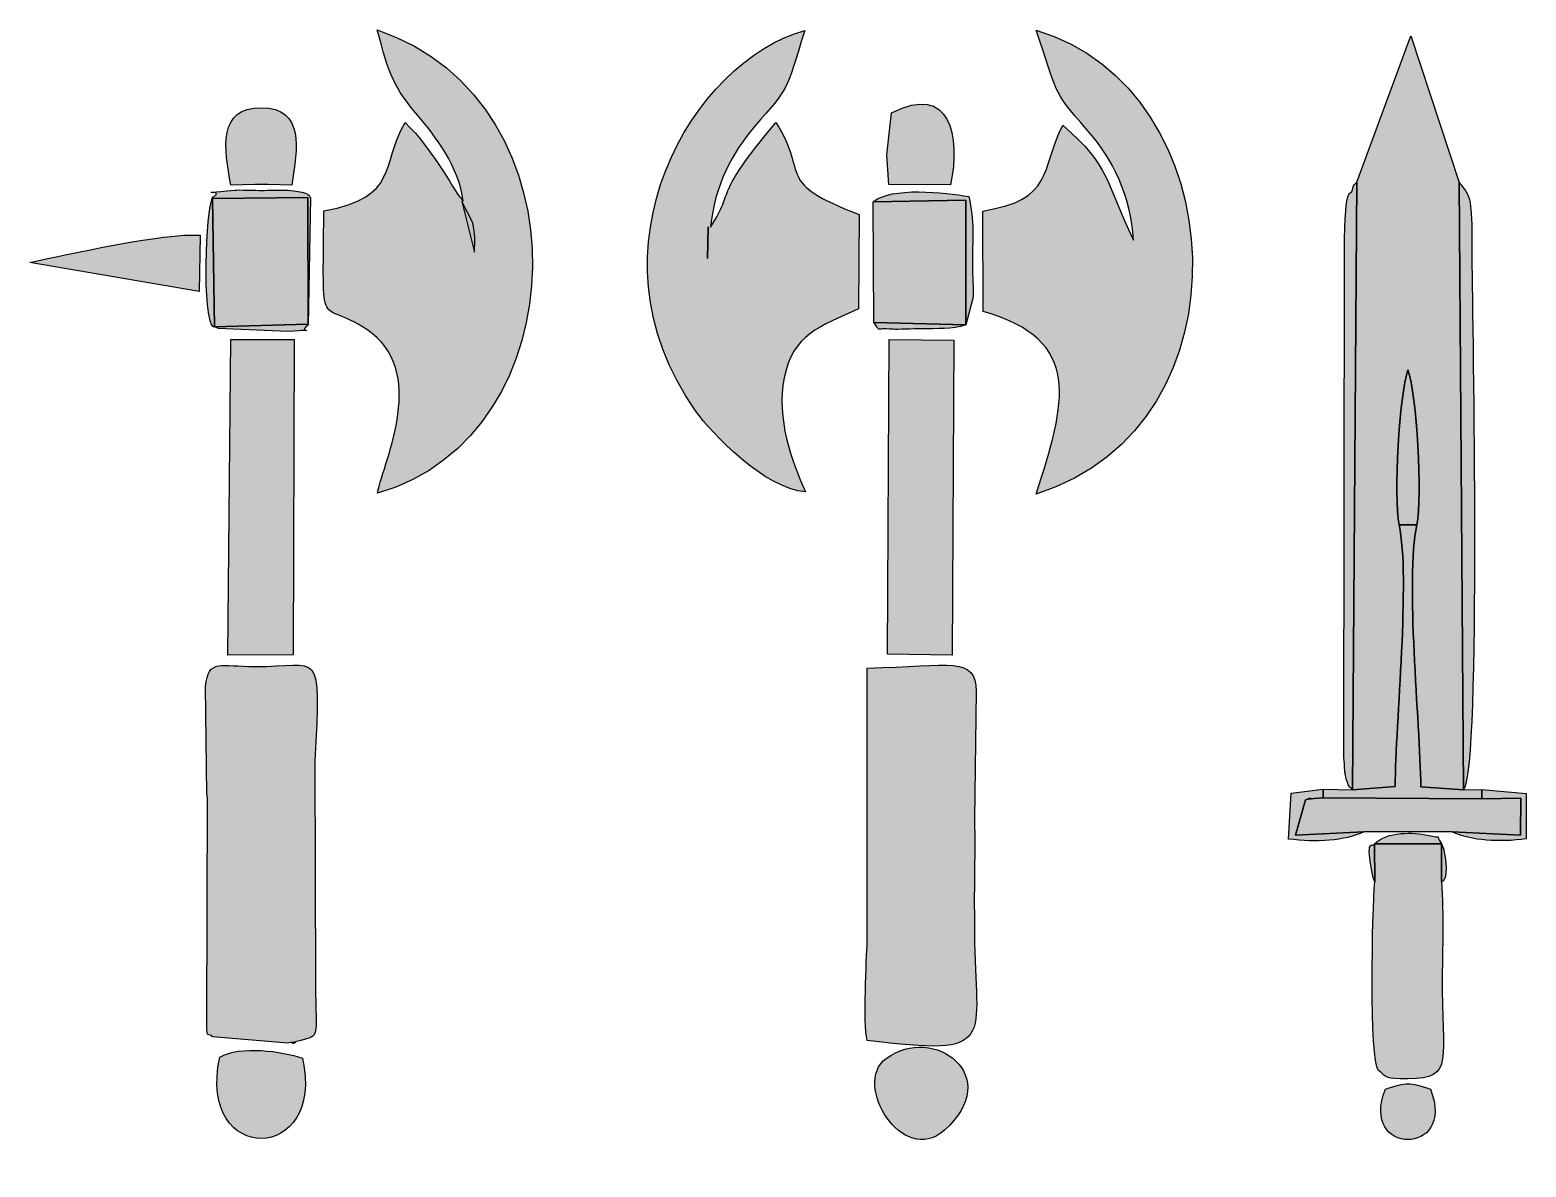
# Model space of a CAD drawing. Header units: centimetres. Extents: x -7.3 to 6.4, y -3.2 to 8.
# Drawn here: x -7.28 to 0.05, y 2.39 to 7.97 of the extents above; entities that cross this region are included whole.
import ezdxf

# ---------------------------------------------------------------- set-up
doc = ezdxf.new("R2010")
doc.units = ezdxf.units.CM
doc.header["$MEASUREMENT"] = 0
doc.layers.add('Capa 1', color=7, linetype='Continuous')

msp = doc.modelspace()

# ---------------------------------------------------------------- hatches: boundary and pattern name
at = {"layer": 'Capa 1', "true_color": 0x030303}
h = msp.add_hatch(color=18, dxfattribs=at)
edge = h.paths.add_edge_path()
edge.add_spline(control_points=[(-5.15766, 7.12783), (-5.16272, 7.1336), (-5.16988, 7.1508), (-5.17188, 7.14594), (-5.17577, 7.13639), (-5.30643, 7.38689), (-5.44169, 7.51332), (-5.56518, 7.30149), (-5.46726, 7.14967), (-5.84016, 7.08023), (-5.8442, 6.44375), (-5.86856, 6.65758), (-5.62972, 6.49856), (-5.32733, 6.29717), (-5.54187, 5.86393), (-5.57763, 5.69551), (-4.58916, 5.97301), (-4.5391, 7.61852), (-5.5779, 7.96811), (-5.52279, 7.75156), (-5.49401, 7.68148), (-5.37945, 7.54833), (-5.30247, 7.45889), (-5.1732, 7.29263), (-5.15766, 7.12783)], knot_values=[0, 0, 0, 0, 0.125, 0.125, 0.125, 0.25, 0.25, 0.25, 0.375, 0.375, 0.375, 0.5, 0.5, 0.5, 0.625, 0.625, 0.625, 0.75, 0.75, 0.75, 0.875, 0.875, 0.875, 1, 1, 1, 1], degree=3, periodic=1)
h = msp.add_hatch(color=18, dxfattribs=at)
edge = h.paths.add_edge_path()
edge.add_spline(control_points=[(-3.47881, 5.70245), (-3.54731, 5.85186), (-3.62312, 6.06199), (-3.58314, 6.26187), (-3.54071, 6.47412), (-3.41076, 6.51293), (-3.21919, 6.5998), (-3.21919, 6.5998), (-3.21579, 7.06212), (-3.21579, 7.06212), (-3.63633, 7.225), (-3.45787, 7.24925), (-3.62388, 7.51472), (-3.94031, 7.13432), (-3.81696, 7.20025), (-3.94404, 7.00091), (-3.92578, 7.20267), (-3.83556, 7.37082), (-3.72889, 7.49371), (-3.55689, 7.69189), (-3.57967, 7.65409), (-3.48266, 7.96547), (-4.02446, 7.81817), (-4.58256, 6.8954), (-4.01737, 6.09907), (-3.93955, 5.98946), (-3.6771, 5.71509), (-3.47881, 5.70245)], knot_values=[0, 0, 0, 0, 0.1111111, 0.1111111, 0.1111111, 0.2222222, 0.2222222, 0.2222222, 0.3333333, 0.3333333, 0.3333333, 0.4444444, 0.4444444, 0.4444444, 0.5555556, 0.5555556, 0.5555556, 0.6666667, 0.6666667, 0.6666667, 0.7777778, 0.7777778, 0.7777778, 0.8888889, 0.8888889, 0.8888889, 1, 1, 1, 1], degree=3, periodic=1)
h = msp.add_hatch(color=18, dxfattribs=at)
edge = h.paths.add_edge_path()
edge.add_spline(control_points=[(-1.8703, 6.93735), (-2.01186, 7.22756), (-1.98093, 7.29383), (-2.21796, 7.50122), (-2.32844, 7.2801), (-2.25874, 7.13636), (-2.61002, 7.0797), (-2.61002, 7.0797), (-2.60836, 6.58678), (-2.60836, 6.58678), (-2.11453, 6.44715), (-2.20276, 6.14343), (-2.34858, 5.69083), (-1.27332, 6.02714), (-1.38044, 7.68838), (-2.34821, 7.96611), (-2.23908, 7.65866), (-2.28235, 7.68548), (-2.09745, 7.4767), (-1.97278, 7.33593), (-1.88305, 7.15159), (-1.8703, 6.93735)], knot_values=[0, 0, 0, 0, 0.1428571, 0.1428571, 0.1428571, 0.2857143, 0.2857143, 0.2857143, 0.4285714, 0.4285714, 0.4285714, 0.5714286, 0.5714286, 0.5714286, 0.7142857, 0.7142857, 0.7142857, 0.8571429, 0.8571429, 0.8571429, 1, 1, 1, 1], degree=3, periodic=1)
h = msp.add_hatch(color=18, dxfattribs=at)
edge = h.paths.add_edge_path()
edge.add_spline(control_points=[(-0.77685, 7.22058), (-0.77685, 7.22058), (-0.79752, 4.24063), (-0.79752, 4.24063), (-0.79752, 4.24063), (-0.58874, 4.25727), (-0.58874, 4.25727), (-0.58543, 4.56906), (-0.51357, 5.2818), (-0.56872, 5.53984), (-0.59719, 5.67861), (-0.56755, 6.18092), (-0.52534, 6.30049), (-0.48313, 6.18092), (-0.45352, 5.67861), (-0.482, 5.53984), (-0.53963, 5.27011), (-0.4665, 4.5763), (-0.46235, 4.25501), (-0.46235, 4.25501), (-0.25297, 4.24048), (-0.25297, 4.24048), (-0.25297, 4.24048), (-0.27398, 7.21956), (-0.27398, 7.21956), (-0.27398, 7.21956), (-0.51138, 7.9388), (-0.51138, 7.9388), (-0.51138, 7.9388), (-0.77685, 7.22058), (-0.77685, 7.22058)], knot_values=[0, 0, 0, 0, 0.1, 0.1, 0.1, 0.2, 0.2, 0.2, 0.3, 0.3, 0.3, 0.4, 0.4, 0.4, 0.5, 0.5, 0.5, 0.6, 0.6, 0.6, 0.7, 0.7, 0.7, 0.8, 0.8, 0.8, 0.9, 0.9, 0.9, 1, 1, 1, 1], degree=3, periodic=1)
h = msp.add_hatch(color=18, dxfattribs=at)
edge = h.paths.add_edge_path()
edge.add_spline(control_points=[(-3.05684, 7.56078), (-3.05684, 7.56078), (-3.08087, 7.35607), (-3.08087, 7.35607), (-3.08087, 7.35607), (-3.06985, 7.21021), (-3.06985, 7.21021), (-3.06985, 7.21021), (-2.7678, 7.20851), (-2.7678, 7.20851), (-2.71767, 7.44596), (-2.76889, 7.71162), (-3.05684, 7.56078)], knot_values=[0, 0, 0, 0, 0.25, 0.25, 0.25, 0.5, 0.5, 0.5, 0.75, 0.75, 0.75, 1, 1, 1, 1], degree=3, periodic=1)
h = msp.add_hatch(color=18, dxfattribs=at)
edge = h.paths.add_edge_path()
edge.add_spline(control_points=[(-6.29626, 7.20633), (-6.29626, 7.20633), (-6.17797, 7.20964), (-6.17797, 7.20964), (-6.17797, 7.20964), (-6.11412, 7.20908), (-6.11412, 7.20908), (-6.11412, 7.20908), (-5.99745, 7.20719), (-5.99745, 7.20719), (-5.96769, 7.38681), (-5.93453, 7.58522), (-6.14606, 7.58658), (-6.36016, 7.58801), (-6.3298, 7.3864), (-6.29626, 7.20633)], knot_values=[0, 0, 0, 0, 0.2, 0.2, 0.2, 0.4, 0.4, 0.4, 0.6, 0.6, 0.6, 0.8, 0.8, 0.8, 1, 1, 1, 1], degree=3, periodic=1)
at = {"layer": 'Capa 1', "true_color": 0xaeaeae}
h = msp.add_hatch(color=253, dxfattribs=at)
edge = h.paths.add_edge_path()
edge.add_spline(control_points=[(-6.38585, 7.1479), (-6.41746, 7.0803), (-6.4382, 6.55997), (-6.38215, 6.51134), (-6.37442, 6.5084), (-6.36325, 6.51172), (-6.35888, 6.50274), (-6.35888, 6.50274), (-6.01616, 6.48818), (-6.01616, 6.48818), (-5.8431, 6.50305), (-5.98131, 6.4797), (-5.91647, 6.51953), (-5.91647, 6.51953), (-5.90605, 7.14616), (-5.90605, 7.14616), (-5.91677, 7.15216), (-5.89361, 7.16932), (-6.01522, 7.18173), (-6.04041, 7.1843), (-6.1154, 7.18094), (-6.14603, 7.18098), (-6.17371, 7.18102), (-6.25575, 7.18441), (-6.27695, 7.18211), (-6.50685, 7.15706), (-6.30939, 7.1898), (-6.38585, 7.1479)], knot_values=[0, 0, 0, 0, 0.1111111, 0.1111111, 0.1111111, 0.2222222, 0.2222222, 0.2222222, 0.3333333, 0.3333333, 0.3333333, 0.4444444, 0.4444444, 0.4444444, 0.5555556, 0.5555556, 0.5555556, 0.6666667, 0.6666667, 0.6666667, 0.7777778, 0.7777778, 0.7777778, 0.8888889, 0.8888889, 0.8888889, 1, 1, 1, 1], degree=3, periodic=1)
at = {"layer": 'Capa 1', "true_color": 0x848484}
h = msp.add_hatch(color=252, dxfattribs=at)
edge = h.paths.add_edge_path()
edge.add_spline(control_points=[(-2.69285, 6.52085), (-2.69285, 6.52085), (-3.14469, 6.53322), (-3.14469, 6.53322), (-3.09958, 6.47894), (-3.15242, 6.50919), (-3.04937, 6.49943), (-3.03319, 6.49792), (-2.94349, 6.50158), (-2.92064, 6.50199), (-2.82513, 6.50369), (-2.76312, 6.49818), (-2.69285, 6.52085), (-2.69285, 6.52085), (-2.65785, 6.65015), (-2.65785, 6.65015), (-2.6557, 6.69579), (-2.66045, 6.76388), (-2.66064, 6.81276), (-2.66109, 6.93697), (-2.64879, 7.03184), (-2.67874, 7.15114), (-2.79496, 7.17079), (-3.05967, 7.19999), (-3.14782, 7.12447), (-3.14782, 7.12447), (-2.69323, 7.13258), (-2.69323, 7.13258), (-2.69323, 7.13258), (-2.69285, 6.52085), (-2.69285, 6.52085)], knot_values=[0, 0, 0, 0, 0.1, 0.1, 0.1, 0.2, 0.2, 0.2, 0.3, 0.3, 0.3, 0.4, 0.4, 0.4, 0.5, 0.5, 0.5, 0.6, 0.6, 0.6, 0.7, 0.7, 0.7, 0.8, 0.8, 0.8, 0.9, 0.9, 0.9, 1, 1, 1, 1], degree=3, periodic=1)
at = {"layer": 'Capa 1', "true_color": 0xe0e0e0}
h = msp.add_hatch(color=254, dxfattribs=at)
edge = h.paths.add_edge_path()
edge.add_spline(control_points=[(-0.79752, 4.24063), (-0.79752, 4.24063), (-0.94067, 4.2435), (-0.94067, 4.2435), (-0.94067, 4.2435), (-0.94067, 4.20148), (-0.94067, 4.20148), (-0.94067, 4.20148), (-0.16353, 4.19692), (-0.16353, 4.19692), (-0.16353, 4.19692), (-0.16353, 4.24184), (-0.16353, 4.24184), (-0.16353, 4.24184), (-0.25297, 4.24048), (-0.25297, 4.24048), (-0.16599, 4.37099), (-0.2097, 6.53564), (-0.21246, 6.84467), (-0.21295, 6.89887), (-0.21031, 6.98763), (-0.2137, 7.03749), (-0.22053, 7.13775), (-0.21917, 7.15224), (-0.27398, 7.21956), (-0.27398, 7.21956), (-0.25297, 4.24048), (-0.25297, 4.24048), (-0.25297, 4.24048), (-0.46235, 4.25501), (-0.46235, 4.25501), (-0.4665, 4.5763), (-0.53963, 5.27011), (-0.482, 5.53984), (-0.482, 5.53984), (-0.56872, 5.53984), (-0.56872, 5.53984), (-0.51357, 5.2818), (-0.58543, 4.56906), (-0.58874, 4.25727), (-0.58874, 4.25727), (-0.79752, 4.24063), (-0.79752, 4.24063), (-0.79752, 4.24063), (-0.77685, 7.22058), (-0.77685, 7.22058), (-0.78485, 7.21259), (-0.79296, 7.21021), (-0.79564, 7.19237), (-0.80495, 7.12968), (-0.83452, 7.25853), (-0.83694, 6.87658), (-0.83694, 6.87658), (-0.84015, 4.41569), (-0.84015, 4.41569), (-0.83996, 4.40675), (-0.83502, 4.32513), (-0.83388, 4.32015), (-0.81585, 4.24022), (-0.81235, 4.26285), (-0.79752, 4.24063)], knot_values=[0, 0, 0, 0, 0.05, 0.05, 0.05, 0.1, 0.1, 0.1, 0.15, 0.15, 0.15, 0.2, 0.2, 0.2, 0.25, 0.25, 0.25, 0.3, 0.3, 0.3, 0.35, 0.35, 0.35, 0.4, 0.4, 0.4, 0.45, 0.45, 0.45, 0.5, 0.5, 0.5, 0.55, 0.55, 0.55, 0.6, 0.6, 0.6, 0.65, 0.65, 0.65, 0.7, 0.7, 0.7, 0.75, 0.75, 0.75, 0.8, 0.8, 0.8, 0.85, 0.85, 0.85, 0.9, 0.9, 0.9, 0.95, 0.95, 0.95, 1, 1, 1, 1], degree=3, periodic=1)
at = {"layer": 'Capa 1', "true_color": 0x030303}
h = msp.add_hatch(color=18, dxfattribs=at)
edge = h.paths.add_edge_path()
edge.add_spline(control_points=[(-6.37536, 6.51134), (-6.37536, 6.51134), (-5.9165, 6.52474), (-5.9165, 6.52474), (-5.9165, 6.52474), (-5.91899, 7.14624), (-5.91899, 7.14624), (-5.91899, 7.14624), (-6.38585, 7.14088), (-6.38585, 7.14088), (-6.38585, 7.14088), (-6.37536, 6.51134), (-6.37536, 6.51134)], knot_values=[0, 0, 0, 0, 0.25, 0.25, 0.25, 0.5, 0.5, 0.5, 0.75, 0.75, 0.75, 1, 1, 1, 1], degree=3, periodic=1)
at = {"layer": 'Capa 1', "true_color": 0xaeaeae}
h = msp.add_hatch(color=253, dxfattribs=at)
edge = h.paths.add_edge_path()
edge.add_spline(control_points=[(-6.38585, 7.14088), (-6.38585, 7.14088), (-5.91899, 7.14624), (-5.91899, 7.14624), (-5.91899, 7.14624), (-5.9165, 6.52474), (-5.9165, 6.52474), (-5.9165, 6.52474), (-6.37536, 6.51134), (-6.37536, 6.51134), (-6.37536, 6.51134), (-6.38585, 7.14088), (-6.38585, 7.14088)], knot_values=[0, 0, 0, 0, 0.25, 0.25, 0.25, 0.5, 0.5, 0.5, 0.75, 0.75, 0.75, 1, 1, 1, 1], degree=3, periodic=1)
at = {"layer": 'Capa 1', "true_color": 0x030303}
h = msp.add_hatch(color=18, dxfattribs=at)
edge = h.paths.add_edge_path()
edge.add_spline(control_points=[(-5.16355, 7.1264), (-5.16355, 7.1264), (-5.11017, 7.02252), (-5.11017, 7.02252), (-5.09595, 6.95655), (-5.10071, 6.94402), (-5.1015, 6.87813), (-5.1015, 6.87813), (-5.16355, 7.1264), (-5.16355, 7.1264)], knot_values=[0, 0, 0, 0, 0.3333333, 0.3333333, 0.3333333, 0.6666667, 0.6666667, 0.6666667, 1, 1, 1, 1], degree=3, periodic=1)
h = msp.add_hatch(color=18, dxfattribs=at)
edge = h.paths.add_edge_path()
edge.add_spline(control_points=[(-3.14469, 6.53322), (-3.14469, 6.53322), (-2.69285, 6.52085), (-2.69285, 6.52085), (-2.69285, 6.52085), (-2.69323, 7.13258), (-2.69323, 7.13258), (-2.69323, 7.13258), (-3.14782, 7.12447), (-3.14782, 7.12447), (-3.14782, 7.12447), (-3.14469, 6.53322), (-3.14469, 6.53322)], knot_values=[0, 0, 0, 0, 0.25, 0.25, 0.25, 0.5, 0.5, 0.5, 0.75, 0.75, 0.75, 1, 1, 1, 1], degree=3, periodic=1)
h = msp.add_hatch(color=18, dxfattribs=at)
edge = h.paths.add_edge_path()
edge.add_spline(control_points=[(-7.28097, 6.82789), (-7.28097, 6.82789), (-6.45091, 6.68485), (-6.45091, 6.68485), (-6.45091, 6.68485), (-6.4462, 6.96058), (-6.4462, 6.96058), (-6.61812, 6.97499), (-7.10357, 6.86534), (-7.28097, 6.82789)], knot_values=[0, 0, 0, 0, 0.3333333, 0.3333333, 0.3333333, 0.6666667, 0.6666667, 0.6666667, 1, 1, 1, 1], degree=3, periodic=1)
h = msp.add_hatch(color=18, dxfattribs=at)
edge = h.paths.add_edge_path()
edge.add_spline(control_points=[(-3.95634, 7.00185), (-3.95634, 7.00185), (-3.95984, 6.84607), (-3.95984, 6.84607), (-3.95984, 6.84607), (-3.95634, 7.00185), (-3.95634, 7.00185)], knot_values=[0, 0, 0, 0, 0.5, 0.5, 0.5, 1, 1, 1, 1], degree=3, periodic=1)
h = msp.add_hatch(color=18, dxfattribs=at)
edge = h.paths.add_edge_path()
edge.add_spline(control_points=[(-6.31067, 4.90125), (-6.31067, 4.90125), (-5.99089, 4.90295), (-5.99089, 4.90295), (-5.99089, 4.90295), (-5.98561, 6.44998), (-5.98561, 6.44998), (-5.98561, 6.44998), (-6.29664, 6.4496), (-6.29664, 6.4496), (-6.29664, 6.4496), (-6.31067, 4.90125), (-6.31067, 4.90125)], knot_values=[0, 0, 0, 0, 0.25, 0.25, 0.25, 0.5, 0.5, 0.5, 0.75, 0.75, 0.75, 1, 1, 1, 1], degree=3, periodic=1)
h = msp.add_hatch(color=18, dxfattribs=at)
edge = h.paths.add_edge_path()
edge.add_spline(control_points=[(-3.07634, 4.90544), (-3.07634, 4.90544), (-2.7592, 4.90193), (-2.7592, 4.90193), (-2.7592, 4.90193), (-2.75241, 6.44696), (-2.75241, 6.44696), (-2.75241, 6.44696), (-3.0685, 6.44926), (-3.0685, 6.44926), (-3.0685, 6.44926), (-3.07634, 4.90544), (-3.07634, 4.90544)], knot_values=[0, 0, 0, 0, 0.25, 0.25, 0.25, 0.5, 0.5, 0.5, 0.75, 0.75, 0.75, 1, 1, 1, 1], degree=3, periodic=1)
at = {"layer": 'Capa 1', "true_color": 0x4d4d4d}
h = msp.add_hatch(color=251, dxfattribs=at)
edge = h.paths.add_edge_path()
edge.add_spline(control_points=[(-0.56872, 5.53984), (-0.56872, 5.53984), (-0.482, 5.53984), (-0.482, 5.53984), (-0.45352, 5.67861), (-0.48313, 6.18092), (-0.52534, 6.30049), (-0.56755, 6.18092), (-0.59719, 5.67861), (-0.56872, 5.53984)], knot_values=[0, 0, 0, 0, 0.3333333, 0.3333333, 0.3333333, 0.6666667, 0.6666667, 0.6666667, 1, 1, 1, 1], degree=3, periodic=1)
at = {"layer": 'Capa 1', "true_color": 0x030303}
h = msp.add_hatch(color=18, dxfattribs=at)
edge = h.paths.add_edge_path()
edge.add_spline(control_points=[(-6.41021, 3.04153), (-6.40256, 3.03659), (-6.39037, 3.04018), (-6.38562, 3.0295), (-6.38562, 3.0295), (-6.01703, 2.99861), (-6.01703, 2.99861), (-5.9185, 3.01177), (-6.05395, 2.98367), (-5.95875, 3.00981), (-5.85449, 3.0384), (-5.88082, 3.01415), (-5.8812, 3.28656), (-5.8812, 3.28656), (-5.8841, 4.3808), (-5.8841, 4.3808), (-5.85366, 4.95149), (-5.85736, 4.84509), (-6.17797, 4.84509), (-6.34639, 4.84509), (-6.40599, 4.88707), (-6.42047, 4.7477), (-6.42047, 4.7477), (-6.41308, 4.21993), (-6.41308, 4.21993), (-6.41285, 4.21585), (-6.41127, 4.20635), (-6.41108, 4.20239), (-6.41108, 4.20239), (-6.41451, 3.10173), (-6.41451, 3.10173), (-6.41368, 3.07084), (-6.41448, 3.0547), (-6.41021, 3.04153)], knot_values=[0, 0, 0, 0, 0.0909091, 0.0909091, 0.0909091, 0.1818182, 0.1818182, 0.1818182, 0.2727273, 0.2727273, 0.2727273, 0.3636364, 0.3636364, 0.3636364, 0.4545455, 0.4545455, 0.4545455, 0.5454545, 0.5454545, 0.5454545, 0.6363636, 0.6363636, 0.6363636, 0.7272727, 0.7272727, 0.7272727, 0.8181818, 0.8181818, 0.8181818, 0.9090909, 0.9090909, 0.9090909, 1, 1, 1, 1], degree=3, periodic=1)
h = msp.add_hatch(color=18, dxfattribs=at)
edge = h.paths.add_edge_path()
edge.add_spline(control_points=[(-3.17717, 3.01189), (-2.52353, 2.92969), (-2.64879, 3.00604), (-2.65034, 3.54079), (-2.65038, 3.56044), (-2.65038, 3.59156), (-2.65053, 3.61151), (-2.6506, 3.62113), (-2.65124, 3.64893), (-2.65128, 3.65847), (-2.65128, 3.65847), (-2.64894, 3.98052), (-2.64894, 3.98052), (-2.64947, 4.03804), (-2.64936, 4.03525), (-2.65053, 4.09598), (-2.65053, 4.09598), (-2.64215, 4.72363), (-2.64215, 4.72363), (-2.6454, 4.89869), (-2.76218, 4.84829), (-3.17641, 4.83777), (-3.17641, 4.83777), (-3.17664, 3.49998), (-3.17664, 3.49998), (-3.17973, 3.40255), (-3.19701, 3.09883), (-3.17717, 3.01189)], knot_values=[0, 0, 0, 0, 0.1111111, 0.1111111, 0.1111111, 0.2222222, 0.2222222, 0.2222222, 0.3333333, 0.3333333, 0.3333333, 0.4444444, 0.4444444, 0.4444444, 0.5555556, 0.5555556, 0.5555556, 0.6666667, 0.6666667, 0.6666667, 0.7777778, 0.7777778, 0.7777778, 0.8888889, 0.8888889, 0.8888889, 1, 1, 1, 1], degree=3, periodic=1)
at = {"layer": 'Capa 1', "true_color": 0x848484}
h = msp.add_hatch(color=252, dxfattribs=at)
edge = h.paths.add_edge_path()
edge.add_spline(control_points=[(-0.74192, 4.03412), (-0.74192, 4.03412), (-1.07683, 4.01752), (-1.07683, 4.01752), (-1.07683, 4.01752), (-1.02731, 4.1919), (-1.02731, 4.1919), (-0.95134, 4.20718), (-1.09641, 4.18756), (-0.94067, 4.20148), (-0.94067, 4.20148), (-0.94067, 4.2435), (-0.94067, 4.2435), (-0.94067, 4.2435), (-1.09864, 4.22389), (-1.09864, 4.22389), (-1.09864, 4.22389), (-1.11037, 3.99915), (-1.11037, 3.99915), (-0.97797, 3.98218), (-0.83449, 3.98935), (-0.74192, 4.03412)], knot_values=[0, 0, 0, 0, 0.1428571, 0.1428571, 0.1428571, 0.2857143, 0.2857143, 0.2857143, 0.4285714, 0.4285714, 0.4285714, 0.5714286, 0.5714286, 0.5714286, 0.7142857, 0.7142857, 0.7142857, 0.8571429, 0.8571429, 0.8571429, 1, 1, 1, 1], degree=3, periodic=1)
at = {"layer": 'Capa 1', "true_color": 0x030303}
h = msp.add_hatch(color=18, dxfattribs=at)
edge = h.paths.add_edge_path()
edge.add_spline(control_points=[(-0.74192, 4.03412), (-0.74192, 4.03412), (-0.30879, 4.03412), (-0.30879, 4.03412), (-0.30879, 4.03412), (0.02631, 4.01786), (0.02631, 4.01786), (0.02631, 4.01786), (0.02857, 4.19967), (0.02857, 4.19967), (0.02857, 4.19967), (-0.16353, 4.19692), (-0.16353, 4.19692), (-0.16353, 4.19692), (-0.94067, 4.20148), (-0.94067, 4.20148), (-1.09641, 4.18756), (-0.95134, 4.20718), (-1.02731, 4.1919), (-1.02731, 4.1919), (-1.07683, 4.01752), (-1.07683, 4.01752), (-1.07683, 4.01752), (-0.74192, 4.03412), (-0.74192, 4.03412)], knot_values=[0, 0, 0, 0, 0.125, 0.125, 0.125, 0.25, 0.25, 0.25, 0.375, 0.375, 0.375, 0.5, 0.5, 0.5, 0.625, 0.625, 0.625, 0.75, 0.75, 0.75, 0.875, 0.875, 0.875, 1, 1, 1, 1], degree=3, periodic=1)
at = {"layer": 'Capa 1', "true_color": 0x848484}
h = msp.add_hatch(color=252, dxfattribs=at)
edge = h.paths.add_edge_path()
edge.add_spline(control_points=[(-0.30879, 4.03412), (-0.21725, 3.98984), (-0.07255, 3.98271), (0.05313, 3.99983), (0.05313, 3.99983), (0.0535, 4.22226), (0.0535, 4.22226), (0.0535, 4.22226), (-0.16353, 4.24184), (-0.16353, 4.24184), (-0.16353, 4.24184), (-0.16353, 4.19692), (-0.16353, 4.19692), (-0.16353, 4.19692), (0.02857, 4.19967), (0.02857, 4.19967), (0.02857, 4.19967), (0.02631, 4.01786), (0.02631, 4.01786), (0.02631, 4.01786), (-0.30879, 4.03412), (-0.30879, 4.03412)], knot_values=[0, 0, 0, 0, 0.1428571, 0.1428571, 0.1428571, 0.2857143, 0.2857143, 0.2857143, 0.4285714, 0.4285714, 0.4285714, 0.5714286, 0.5714286, 0.5714286, 0.7142857, 0.7142857, 0.7142857, 0.8571429, 0.8571429, 0.8571429, 1, 1, 1, 1], degree=3, periodic=1)
h = msp.add_hatch(color=252, dxfattribs=at)
edge = h.paths.add_edge_path()
edge.add_spline(control_points=[(-0.68832, 3.78959), (-0.68832, 3.78959), (-0.68972, 3.97509), (-0.68972, 3.97509), (-0.68972, 3.97509), (-0.36096, 3.97509), (-0.36096, 3.97509), (-0.36096, 3.97509), (-0.36175, 3.79038), (-0.36175, 3.79038), (-0.36156, 3.79098), (-0.31656, 3.78755), (-0.35175, 3.95302), (-0.35289, 3.9583), (-0.35805, 3.9677), (-0.36096, 3.97509), (-0.3977, 4.03095), (-0.34926, 3.99836), (-0.43021, 4.01767), (-0.4952, 4.03314), (-0.6282, 4.03842), (-0.68972, 3.97509), (-0.69711, 3.95638), (-0.73762, 4.0142), (-0.69817, 3.81776), (-0.69666, 3.81026), (-0.69153, 3.79901), (-0.68832, 3.78959)], knot_values=[0, 0, 0, 0, 0.1111111, 0.1111111, 0.1111111, 0.2222222, 0.2222222, 0.2222222, 0.3333333, 0.3333333, 0.3333333, 0.4444444, 0.4444444, 0.4444444, 0.5555556, 0.5555556, 0.5555556, 0.6666667, 0.6666667, 0.6666667, 0.7777778, 0.7777778, 0.7777778, 0.8888889, 0.8888889, 0.8888889, 1, 1, 1, 1], degree=3, periodic=1)
at = {"layer": 'Capa 1', "true_color": 0x030303}
h = msp.add_hatch(color=18, dxfattribs=at)
edge = h.paths.add_edge_path()
edge.add_spline(control_points=[(-0.68832, 3.78959), (-0.70028, 3.65229), (-0.71593, 2.90861), (-0.67105, 2.86606), (-0.62281, 2.82359), (-0.63978, 2.8234), (-0.52534, 2.82355), (-0.29235, 2.82385), (-0.36247, 2.91525), (-0.35752, 3.32831), (-0.35598, 3.45754), (-0.34994, 3.62543), (-0.36175, 3.79038), (-0.36175, 3.79038), (-0.36096, 3.97509), (-0.36096, 3.97509), (-0.36096, 3.97509), (-0.68972, 3.97509), (-0.68972, 3.97509), (-0.68972, 3.97509), (-0.68832, 3.78959), (-0.68832, 3.78959)], knot_values=[0, 0, 0, 0, 0.1428571, 0.1428571, 0.1428571, 0.2857143, 0.2857143, 0.2857143, 0.4285714, 0.4285714, 0.4285714, 0.5714286, 0.5714286, 0.5714286, 0.7142857, 0.7142857, 0.7142857, 0.8571429, 0.8571429, 0.8571429, 1, 1, 1, 1], degree=3, periodic=1)
h = msp.add_hatch(color=18, dxfattribs=at)
edge = h.paths.add_edge_path()
edge.add_spline(control_points=[(-3.08336, 2.92313), (-3.25287, 2.79802), (-3.00139, 2.39099), (-2.79986, 2.56925), (-2.49935, 2.83506), (-2.84991, 3.09543), (-3.08336, 2.92313)], knot_values=[0, 0, 0, 0, 0.5, 0.5, 0.5, 1, 1, 1, 1], degree=3, periodic=1)
h = msp.add_hatch(color=18, dxfattribs=at)
edge = h.paths.add_edge_path()
edge.add_spline(control_points=[(-6.35077, 2.92958), (-6.46536, 2.39012), (-5.82541, 2.4069), (-5.94547, 2.92502), (-6.04573, 2.95825), (-6.24889, 2.98801), (-6.35077, 2.92958)], knot_values=[0, 0, 0, 0, 0.5, 0.5, 0.5, 1, 1, 1, 1], degree=3, periodic=1)
h = msp.add_hatch(color=18, dxfattribs=at)
edge = h.paths.add_edge_path()
edge.add_spline(control_points=[(-0.63567, 2.77191), (-0.76912, 2.44613), (-0.28484, 2.439), (-0.41505, 2.77191), (-0.51957, 2.80775), (-0.53115, 2.80775), (-0.63567, 2.77191)], knot_values=[0, 0, 0, 0, 0.5, 0.5, 0.5, 1, 1, 1, 1], degree=3, periodic=1)

# ---------------------------------------------------------------- linework, layer by layer
at = {"layer": 'Capa 1'}
for points, knots in [([(-5.15766, 7.12783), (-5.16272, 7.1336), (-5.16988, 7.1508), (-5.17188, 7.14594), (-5.17577, 7.13639), (-5.30643, 7.38689), (-5.44169, 7.51332), (-5.56518, 7.30149), (-5.46726, 7.14967), (-5.84016, 7.08023), (-5.8442, 6.44375), (-5.86856, 6.65758), (-5.62972, 6.49856), (-5.32733, 6.29717), (-5.54187, 5.86393), (-5.57763, 5.69551), (-4.58916, 5.97301), (-4.5391, 7.61852), (-5.5779, 7.96811), (-5.52279, 7.75156), (-5.49401, 7.68148), (-5.37945, 7.54833), (-5.30247, 7.45889), (-5.1732, 7.29263), (-5.15766, 7.12783)], [0, 0, 0, 0, 0.125, 0.125, 0.125, 0.25, 0.25, 0.25, 0.375, 0.375, 0.375, 0.5, 0.5, 0.5, 0.625, 0.625, 0.625, 0.75, 0.75, 0.75, 0.875, 0.875, 0.875, 1, 1, 1, 1]), ([(-3.47881, 5.70245), (-3.54731, 5.85186), (-3.62312, 6.06199), (-3.58314, 6.26187), (-3.54071, 6.47412), (-3.41076, 6.51293), (-3.21919, 6.5998), (-3.21919, 6.5998), (-3.21579, 7.06212), (-3.21579, 7.06212), (-3.63633, 7.225), (-3.45787, 7.24925), (-3.62388, 7.51472), (-3.94031, 7.13432), (-3.81696, 7.20025), (-3.94404, 7.00091), (-3.92578, 7.20267), (-3.83556, 7.37082), (-3.72889, 7.49371), (-3.55689, 7.69189), (-3.57967, 7.65409), (-3.48266, 7.96547), (-4.02446, 7.81817), (-4.58256, 6.8954), (-4.01737, 6.09907), (-3.93955, 5.98946), (-3.6771, 5.71509), (-3.47881, 5.70245)], [0, 0, 0, 0, 0.1111111, 0.1111111, 0.1111111, 0.2222222, 0.2222222, 0.2222222, 0.3333333, 0.3333333, 0.3333333, 0.4444444, 0.4444444, 0.4444444, 0.5555556, 0.5555556, 0.5555556, 0.6666667, 0.6666667, 0.6666667, 0.7777778, 0.7777778, 0.7777778, 0.8888889, 0.8888889, 0.8888889, 1, 1, 1, 1]), ([(-1.8703, 6.93735), (-2.01186, 7.22756), (-1.98093, 7.29383), (-2.21796, 7.50122), (-2.32844, 7.2801), (-2.25874, 7.13636), (-2.61002, 7.0797), (-2.61002, 7.0797), (-2.60836, 6.58678), (-2.60836, 6.58678), (-2.11453, 6.44715), (-2.20276, 6.14343), (-2.34858, 5.69083), (-1.27332, 6.02714), (-1.38044, 7.68838), (-2.34821, 7.96611), (-2.23908, 7.65866), (-2.28235, 7.68548), (-2.09745, 7.4767), (-1.97278, 7.33593), (-1.88305, 7.15159), (-1.8703, 6.93735)], [0, 0, 0, 0, 0.1428571, 0.1428571, 0.1428571, 0.2857143, 0.2857143, 0.2857143, 0.4285714, 0.4285714, 0.4285714, 0.5714286, 0.5714286, 0.5714286, 0.7142857, 0.7142857, 0.7142857, 0.8571429, 0.8571429, 0.8571429, 1, 1, 1, 1]), ([(-0.77685, 7.22058), (-0.77685, 7.22058), (-0.79752, 4.24063), (-0.79752, 4.24063), (-0.79752, 4.24063), (-0.58874, 4.25727), (-0.58874, 4.25727), (-0.58543, 4.56906), (-0.51357, 5.2818), (-0.56872, 5.53984), (-0.59719, 5.67861), (-0.56755, 6.18092), (-0.52534, 6.30049), (-0.48313, 6.18092), (-0.45352, 5.67861), (-0.482, 5.53984), (-0.53963, 5.27011), (-0.4665, 4.5763), (-0.46235, 4.25501), (-0.46235, 4.25501), (-0.25297, 4.24048), (-0.25297, 4.24048), (-0.25297, 4.24048), (-0.27398, 7.21956), (-0.27398, 7.21956), (-0.27398, 7.21956), (-0.51138, 7.9388), (-0.51138, 7.9388), (-0.51138, 7.9388), (-0.77685, 7.22058), (-0.77685, 7.22058)], [0, 0, 0, 0, 0.1, 0.1, 0.1, 0.2, 0.2, 0.2, 0.3, 0.3, 0.3, 0.4, 0.4, 0.4, 0.5, 0.5, 0.5, 0.6, 0.6, 0.6, 0.7, 0.7, 0.7, 0.8, 0.8, 0.8, 0.9, 0.9, 0.9, 1, 1, 1, 1]), ([(-3.05684, 7.56078), (-3.05684, 7.56078), (-3.08087, 7.35607), (-3.08087, 7.35607), (-3.08087, 7.35607), (-3.06985, 7.21021), (-3.06985, 7.21021), (-3.06985, 7.21021), (-2.7678, 7.20851), (-2.7678, 7.20851), (-2.71767, 7.44596), (-2.76889, 7.71162), (-3.05684, 7.56078)], [0, 0, 0, 0, 0.25, 0.25, 0.25, 0.5, 0.5, 0.5, 0.75, 0.75, 0.75, 1, 1, 1, 1]), ([(-6.29626, 7.20633), (-6.29626, 7.20633), (-6.17797, 7.20964), (-6.17797, 7.20964), (-6.17797, 7.20964), (-6.11412, 7.20908), (-6.11412, 7.20908), (-6.11412, 7.20908), (-5.99745, 7.20719), (-5.99745, 7.20719), (-5.96769, 7.38681), (-5.93453, 7.58522), (-6.14606, 7.58658), (-6.36016, 7.58801), (-6.3298, 7.3864), (-6.29626, 7.20633)], [0, 0, 0, 0, 0.2, 0.2, 0.2, 0.4, 0.4, 0.4, 0.6, 0.6, 0.6, 0.8, 0.8, 0.8, 1, 1, 1, 1]), ([(-6.37536, 6.51134), (-6.37536, 6.51134), (-5.9165, 6.52474), (-5.9165, 6.52474), (-5.9165, 6.52474), (-5.91899, 7.14624), (-5.91899, 7.14624), (-5.91899, 7.14624), (-6.38585, 7.14088), (-6.38585, 7.14088), (-6.38585, 7.14088), (-6.37536, 6.51134), (-6.37536, 6.51134)], [0, 0, 0, 0, 0.25, 0.25, 0.25, 0.5, 0.5, 0.5, 0.75, 0.75, 0.75, 1, 1, 1, 1]), ([(-5.16355, 7.1264), (-5.16355, 7.1264), (-5.11017, 7.02252), (-5.11017, 7.02252), (-5.09595, 6.95655), (-5.10071, 6.94402), (-5.1015, 6.87813), (-5.1015, 6.87813), (-5.16355, 7.1264), (-5.16355, 7.1264)], [0, 0, 0, 0, 0.3333333, 0.3333333, 0.3333333, 0.6666667, 0.6666667, 0.6666667, 1, 1, 1, 1]), ([(-3.14469, 6.53322), (-3.14469, 6.53322), (-2.69285, 6.52085), (-2.69285, 6.52085), (-2.69285, 6.52085), (-2.69323, 7.13258), (-2.69323, 7.13258), (-2.69323, 7.13258), (-3.14782, 7.12447), (-3.14782, 7.12447), (-3.14782, 7.12447), (-3.14469, 6.53322), (-3.14469, 6.53322)], [0, 0, 0, 0, 0.25, 0.25, 0.25, 0.5, 0.5, 0.5, 0.75, 0.75, 0.75, 1, 1, 1, 1]), ([(-7.28097, 6.82789), (-7.28097, 6.82789), (-6.45091, 6.68485), (-6.45091, 6.68485), (-6.45091, 6.68485), (-6.4462, 6.96058), (-6.4462, 6.96058), (-6.61812, 6.97499), (-7.10357, 6.86534), (-7.28097, 6.82789)], [0, 0, 0, 0, 0.3333333, 0.3333333, 0.3333333, 0.6666667, 0.6666667, 0.6666667, 1, 1, 1, 1]), ([(-3.95634, 7.00185), (-3.95634, 7.00185), (-3.95984, 6.84607), (-3.95984, 6.84607), (-3.95984, 6.84607), (-3.95634, 7.00185), (-3.95634, 7.00185)], [0, 0, 0, 0, 0.5, 0.5, 0.5, 1, 1, 1, 1]), ([(-6.31067, 4.90125), (-6.31067, 4.90125), (-5.99089, 4.90295), (-5.99089, 4.90295), (-5.99089, 4.90295), (-5.98561, 6.44998), (-5.98561, 6.44998), (-5.98561, 6.44998), (-6.29664, 6.4496), (-6.29664, 6.4496), (-6.29664, 6.4496), (-6.31067, 4.90125), (-6.31067, 4.90125)], [0, 0, 0, 0, 0.25, 0.25, 0.25, 0.5, 0.5, 0.5, 0.75, 0.75, 0.75, 1, 1, 1, 1]), ([(-3.07634, 4.90544), (-3.07634, 4.90544), (-2.7592, 4.90193), (-2.7592, 4.90193), (-2.7592, 4.90193), (-2.75241, 6.44696), (-2.75241, 6.44696), (-2.75241, 6.44696), (-3.0685, 6.44926), (-3.0685, 6.44926), (-3.0685, 6.44926), (-3.07634, 4.90544), (-3.07634, 4.90544)], [0, 0, 0, 0, 0.25, 0.25, 0.25, 0.5, 0.5, 0.5, 0.75, 0.75, 0.75, 1, 1, 1, 1]), ([(-6.41021, 3.04153), (-6.40256, 3.03659), (-6.39037, 3.04018), (-6.38562, 3.0295), (-6.38562, 3.0295), (-6.01703, 2.99861), (-6.01703, 2.99861), (-5.9185, 3.01177), (-6.05395, 2.98367), (-5.95875, 3.00981), (-5.85449, 3.0384), (-5.88082, 3.01415), (-5.8812, 3.28656), (-5.8812, 3.28656), (-5.8841, 4.3808), (-5.8841, 4.3808), (-5.85366, 4.95149), (-5.85736, 4.84509), (-6.17797, 4.84509), (-6.34639, 4.84509), (-6.40599, 4.88707), (-6.42047, 4.7477), (-6.42047, 4.7477), (-6.41308, 4.21993), (-6.41308, 4.21993), (-6.41285, 4.21585), (-6.41127, 4.20635), (-6.41108, 4.20239), (-6.41108, 4.20239), (-6.41451, 3.10173), (-6.41451, 3.10173), (-6.41368, 3.07084), (-6.41448, 3.0547), (-6.41021, 3.04153)], [0, 0, 0, 0, 0.0909091, 0.0909091, 0.0909091, 0.1818182, 0.1818182, 0.1818182, 0.2727273, 0.2727273, 0.2727273, 0.3636364, 0.3636364, 0.3636364, 0.4545455, 0.4545455, 0.4545455, 0.5454545, 0.5454545, 0.5454545, 0.6363636, 0.6363636, 0.6363636, 0.7272727, 0.7272727, 0.7272727, 0.8181818, 0.8181818, 0.8181818, 0.9090909, 0.9090909, 0.9090909, 1, 1, 1, 1]), ([(-3.17717, 3.01189), (-2.52353, 2.92969), (-2.64879, 3.00604), (-2.65034, 3.54079), (-2.65038, 3.56044), (-2.65038, 3.59156), (-2.65053, 3.61151), (-2.6506, 3.62113), (-2.65124, 3.64893), (-2.65128, 3.65847), (-2.65128, 3.65847), (-2.64894, 3.98052), (-2.64894, 3.98052), (-2.64947, 4.03804), (-2.64936, 4.03525), (-2.65053, 4.09598), (-2.65053, 4.09598), (-2.64215, 4.72363), (-2.64215, 4.72363), (-2.6454, 4.89869), (-2.76218, 4.84829), (-3.17641, 4.83777), (-3.17641, 4.83777), (-3.17664, 3.49998), (-3.17664, 3.49998), (-3.17973, 3.40255), (-3.19701, 3.09883), (-3.17717, 3.01189)], [0, 0, 0, 0, 0.1111111, 0.1111111, 0.1111111, 0.2222222, 0.2222222, 0.2222222, 0.3333333, 0.3333333, 0.3333333, 0.4444444, 0.4444444, 0.4444444, 0.5555556, 0.5555556, 0.5555556, 0.6666667, 0.6666667, 0.6666667, 0.7777778, 0.7777778, 0.7777778, 0.8888889, 0.8888889, 0.8888889, 1, 1, 1, 1]), ([(-0.74192, 4.03412), (-0.74192, 4.03412), (-0.30879, 4.03412), (-0.30879, 4.03412), (-0.30879, 4.03412), (0.02631, 4.01786), (0.02631, 4.01786), (0.02631, 4.01786), (0.02857, 4.19967), (0.02857, 4.19967), (0.02857, 4.19967), (-0.16353, 4.19692), (-0.16353, 4.19692), (-0.16353, 4.19692), (-0.94067, 4.20148), (-0.94067, 4.20148), (-1.09641, 4.18756), (-0.95134, 4.20718), (-1.02731, 4.1919), (-1.02731, 4.1919), (-1.07683, 4.01752), (-1.07683, 4.01752), (-1.07683, 4.01752), (-0.74192, 4.03412), (-0.74192, 4.03412)], [0, 0, 0, 0, 0.125, 0.125, 0.125, 0.25, 0.25, 0.25, 0.375, 0.375, 0.375, 0.5, 0.5, 0.5, 0.625, 0.625, 0.625, 0.75, 0.75, 0.75, 0.875, 0.875, 0.875, 1, 1, 1, 1]), ([(-0.68832, 3.78959), (-0.70028, 3.65229), (-0.71593, 2.90861), (-0.67105, 2.86606), (-0.62281, 2.82359), (-0.63978, 2.8234), (-0.52534, 2.82355), (-0.29235, 2.82385), (-0.36247, 2.91525), (-0.35752, 3.32831), (-0.35598, 3.45754), (-0.34994, 3.62543), (-0.36175, 3.79038), (-0.36175, 3.79038), (-0.36096, 3.97509), (-0.36096, 3.97509), (-0.36096, 3.97509), (-0.68972, 3.97509), (-0.68972, 3.97509), (-0.68972, 3.97509), (-0.68832, 3.78959), (-0.68832, 3.78959)], [0, 0, 0, 0, 0.1428571, 0.1428571, 0.1428571, 0.2857143, 0.2857143, 0.2857143, 0.4285714, 0.4285714, 0.4285714, 0.5714286, 0.5714286, 0.5714286, 0.7142857, 0.7142857, 0.7142857, 0.8571429, 0.8571429, 0.8571429, 1, 1, 1, 1]), ([(-3.08336, 2.92313), (-3.25287, 2.79802), (-3.00139, 2.39099), (-2.79986, 2.56925), (-2.49935, 2.83506), (-2.84991, 3.09543), (-3.08336, 2.92313)], [0, 0, 0, 0, 0.5, 0.5, 0.5, 1, 1, 1, 1]), ([(-6.35077, 2.92958), (-6.46536, 2.39012), (-5.82541, 2.4069), (-5.94547, 2.92502), (-6.04573, 2.95825), (-6.24889, 2.98801), (-6.35077, 2.92958)], [0, 0, 0, 0, 0.5, 0.5, 0.5, 1, 1, 1, 1]), ([(-0.63567, 2.77191), (-0.76912, 2.44613), (-0.28484, 2.439), (-0.41505, 2.77191), (-0.51957, 2.80775), (-0.53115, 2.80775), (-0.63567, 2.77191)], [0, 0, 0, 0, 0.5, 0.5, 0.5, 1, 1, 1, 1])]:
    msp.add_open_spline(points, degree=3, knots=knots, dxfattribs=at)
at = {"layer": 'Capa 1', "color": 253}
for points, knots in [([(-6.38585, 7.1479), (-6.41746, 7.0803), (-6.4382, 6.55997), (-6.38215, 6.51134), (-6.37442, 6.5084), (-6.36325, 6.51172), (-6.35888, 6.50274), (-6.35888, 6.50274), (-6.01616, 6.48818), (-6.01616, 6.48818), (-5.8431, 6.50305), (-5.98131, 6.4797), (-5.91647, 6.51953), (-5.91647, 6.51953), (-5.90605, 7.14616), (-5.90605, 7.14616), (-5.91677, 7.15216), (-5.89361, 7.16932), (-6.01522, 7.18173), (-6.04041, 7.1843), (-6.1154, 7.18094), (-6.14603, 7.18098), (-6.17371, 7.18102), (-6.25575, 7.18441), (-6.27695, 7.18211), (-6.50685, 7.15706), (-6.30939, 7.1898), (-6.38585, 7.1479)], [0, 0, 0, 0, 0.1111111, 0.1111111, 0.1111111, 0.2222222, 0.2222222, 0.2222222, 0.3333333, 0.3333333, 0.3333333, 0.4444444, 0.4444444, 0.4444444, 0.5555556, 0.5555556, 0.5555556, 0.6666667, 0.6666667, 0.6666667, 0.7777778, 0.7777778, 0.7777778, 0.8888889, 0.8888889, 0.8888889, 1, 1, 1, 1]), ([(-6.38585, 7.14088), (-6.38585, 7.14088), (-5.91899, 7.14624), (-5.91899, 7.14624), (-5.91899, 7.14624), (-5.9165, 6.52474), (-5.9165, 6.52474), (-5.9165, 6.52474), (-6.37536, 6.51134), (-6.37536, 6.51134), (-6.37536, 6.51134), (-6.38585, 7.14088), (-6.38585, 7.14088)], [0, 0, 0, 0, 0.25, 0.25, 0.25, 0.5, 0.5, 0.5, 0.75, 0.75, 0.75, 1, 1, 1, 1])]:
    msp.add_open_spline(points, degree=3, knots=knots, dxfattribs=at)
at = {"layer": 'Capa 1', "color": 252}
for points, knots in [([(-2.69285, 6.52085), (-2.69285, 6.52085), (-3.14469, 6.53322), (-3.14469, 6.53322), (-3.09958, 6.47894), (-3.15242, 6.50919), (-3.04937, 6.49943), (-3.03319, 6.49792), (-2.94349, 6.50158), (-2.92064, 6.50199), (-2.82513, 6.50369), (-2.76312, 6.49818), (-2.69285, 6.52085), (-2.69285, 6.52085), (-2.65785, 6.65015), (-2.65785, 6.65015), (-2.6557, 6.69579), (-2.66045, 6.76388), (-2.66064, 6.81276), (-2.66109, 6.93697), (-2.64879, 7.03184), (-2.67874, 7.15114), (-2.79496, 7.17079), (-3.05967, 7.19999), (-3.14782, 7.12447), (-3.14782, 7.12447), (-2.69323, 7.13258), (-2.69323, 7.13258), (-2.69323, 7.13258), (-2.69285, 6.52085), (-2.69285, 6.52085)], [0, 0, 0, 0, 0.1, 0.1, 0.1, 0.2, 0.2, 0.2, 0.3, 0.3, 0.3, 0.4, 0.4, 0.4, 0.5, 0.5, 0.5, 0.6, 0.6, 0.6, 0.7, 0.7, 0.7, 0.8, 0.8, 0.8, 0.9, 0.9, 0.9, 1, 1, 1, 1]), ([(-0.74192, 4.03412), (-0.74192, 4.03412), (-1.07683, 4.01752), (-1.07683, 4.01752), (-1.07683, 4.01752), (-1.02731, 4.1919), (-1.02731, 4.1919), (-0.95134, 4.20718), (-1.09641, 4.18756), (-0.94067, 4.20148), (-0.94067, 4.20148), (-0.94067, 4.2435), (-0.94067, 4.2435), (-0.94067, 4.2435), (-1.09864, 4.22389), (-1.09864, 4.22389), (-1.09864, 4.22389), (-1.11037, 3.99915), (-1.11037, 3.99915), (-0.97797, 3.98218), (-0.83449, 3.98935), (-0.74192, 4.03412)], [0, 0, 0, 0, 0.1428571, 0.1428571, 0.1428571, 0.2857143, 0.2857143, 0.2857143, 0.4285714, 0.4285714, 0.4285714, 0.5714286, 0.5714286, 0.5714286, 0.7142857, 0.7142857, 0.7142857, 0.8571429, 0.8571429, 0.8571429, 1, 1, 1, 1]), ([(-0.30879, 4.03412), (-0.21725, 3.98984), (-0.07255, 3.98271), (0.05313, 3.99983), (0.05313, 3.99983), (0.0535, 4.22226), (0.0535, 4.22226), (0.0535, 4.22226), (-0.16353, 4.24184), (-0.16353, 4.24184), (-0.16353, 4.24184), (-0.16353, 4.19692), (-0.16353, 4.19692), (-0.16353, 4.19692), (0.02857, 4.19967), (0.02857, 4.19967), (0.02857, 4.19967), (0.02631, 4.01786), (0.02631, 4.01786), (0.02631, 4.01786), (-0.30879, 4.03412), (-0.30879, 4.03412)], [0, 0, 0, 0, 0.1428571, 0.1428571, 0.1428571, 0.2857143, 0.2857143, 0.2857143, 0.4285714, 0.4285714, 0.4285714, 0.5714286, 0.5714286, 0.5714286, 0.7142857, 0.7142857, 0.7142857, 0.8571429, 0.8571429, 0.8571429, 1, 1, 1, 1]), ([(-0.68832, 3.78959), (-0.68832, 3.78959), (-0.68972, 3.97509), (-0.68972, 3.97509), (-0.68972, 3.97509), (-0.36096, 3.97509), (-0.36096, 3.97509), (-0.36096, 3.97509), (-0.36175, 3.79038), (-0.36175, 3.79038), (-0.36156, 3.79098), (-0.31656, 3.78755), (-0.35175, 3.95302), (-0.35289, 3.9583), (-0.35805, 3.9677), (-0.36096, 3.97509), (-0.3977, 4.03095), (-0.34926, 3.99836), (-0.43021, 4.01767), (-0.4952, 4.03314), (-0.6282, 4.03842), (-0.68972, 3.97509), (-0.69711, 3.95638), (-0.73762, 4.0142), (-0.69817, 3.81776), (-0.69666, 3.81026), (-0.69153, 3.79901), (-0.68832, 3.78959)], [0, 0, 0, 0, 0.1111111, 0.1111111, 0.1111111, 0.2222222, 0.2222222, 0.2222222, 0.3333333, 0.3333333, 0.3333333, 0.4444444, 0.4444444, 0.4444444, 0.5555556, 0.5555556, 0.5555556, 0.6666667, 0.6666667, 0.6666667, 0.7777778, 0.7777778, 0.7777778, 0.8888889, 0.8888889, 0.8888889, 1, 1, 1, 1])]:
    msp.add_open_spline(points, degree=3, knots=knots, dxfattribs=at)
at = {"layer": 'Capa 1', "color": 254}
msp.add_open_spline([(-0.79752, 4.24063), (-0.79752, 4.24063), (-0.94067, 4.2435), (-0.94067, 4.2435), (-0.94067, 4.2435), (-0.94067, 4.20148), (-0.94067, 4.20148), (-0.94067, 4.20148), (-0.16353, 4.19692), (-0.16353, 4.19692), (-0.16353, 4.19692), (-0.16353, 4.24184), (-0.16353, 4.24184), (-0.16353, 4.24184), (-0.25297, 4.24048), (-0.25297, 4.24048), (-0.16599, 4.37099), (-0.2097, 6.53564), (-0.21246, 6.84467), (-0.21295, 6.89887), (-0.21031, 6.98763), (-0.2137, 7.03749), (-0.22053, 7.13775), (-0.21917, 7.15224), (-0.27398, 7.21956), (-0.27398, 7.21956), (-0.25297, 4.24048), (-0.25297, 4.24048), (-0.25297, 4.24048), (-0.46235, 4.25501), (-0.46235, 4.25501), (-0.4665, 4.5763), (-0.53963, 5.27011), (-0.482, 5.53984), (-0.482, 5.53984), (-0.56872, 5.53984), (-0.56872, 5.53984), (-0.51357, 5.2818), (-0.58543, 4.56906), (-0.58874, 4.25727), (-0.58874, 4.25727), (-0.79752, 4.24063), (-0.79752, 4.24063), (-0.79752, 4.24063), (-0.77685, 7.22058), (-0.77685, 7.22058), (-0.78485, 7.21259), (-0.79296, 7.21021), (-0.79564, 7.19237), (-0.80495, 7.12968), (-0.83452, 7.25853), (-0.83694, 6.87658), (-0.83694, 6.87658), (-0.84015, 4.41569), (-0.84015, 4.41569), (-0.83996, 4.40675), (-0.83502, 4.32513), (-0.83388, 4.32015), (-0.81585, 4.24022), (-0.81235, 4.26285), (-0.79752, 4.24063)], degree=3, knots=[0, 0, 0, 0, 0.05, 0.05, 0.05, 0.1, 0.1, 0.1, 0.15, 0.15, 0.15, 0.2, 0.2, 0.2, 0.25, 0.25, 0.25, 0.3, 0.3, 0.3, 0.35, 0.35, 0.35, 0.4, 0.4, 0.4, 0.45, 0.45, 0.45, 0.5, 0.5, 0.5, 0.55, 0.55, 0.55, 0.6, 0.6, 0.6, 0.65, 0.65, 0.65, 0.7, 0.7, 0.7, 0.75, 0.75, 0.75, 0.8, 0.8, 0.8, 0.85, 0.85, 0.85, 0.9, 0.9, 0.9, 0.95, 0.95, 0.95, 1, 1, 1, 1], dxfattribs=at)
at = {"layer": 'Capa 1', "color": 251}
msp.add_open_spline([(-0.56872, 5.53984), (-0.56872, 5.53984), (-0.482, 5.53984), (-0.482, 5.53984), (-0.45352, 5.67861), (-0.48313, 6.18092), (-0.52534, 6.30049), (-0.56755, 6.18092), (-0.59719, 5.67861), (-0.56872, 5.53984)], degree=3, knots=[0, 0, 0, 0, 0.3333333, 0.3333333, 0.3333333, 0.6666667, 0.6666667, 0.6666667, 1, 1, 1, 1], dxfattribs=at)

doc.saveas('drawing.dxf')
